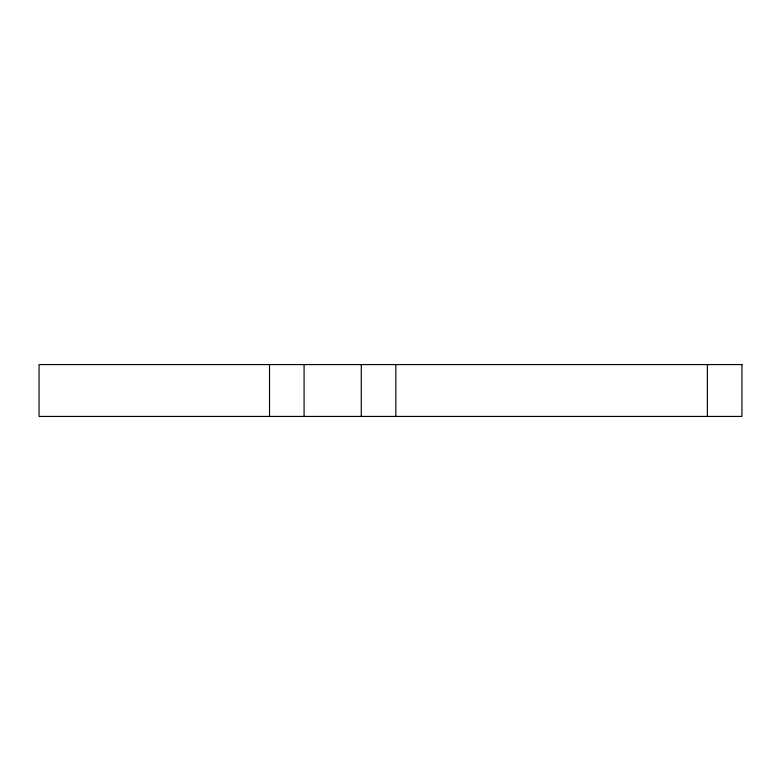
<?xml version="1.0" encoding="UTF-8"?>
<svg xmlns="http://www.w3.org/2000/svg" width="781" height="781" viewBox="0 0 781 781"><rect width="100%" height="100%" fill="white"/><g stroke="black" fill="none" stroke-linecap="round" stroke-linejoin="round"><path stroke-width="1.17" d="M707.381 364.571L707.381 416.429M395.85 364.571L395.85 416.429M361.281 364.571L361.281 416.429M304.082 364.571L304.082 416.429M269.513 364.571L269.513 416.429M741.95 364.571L39.05 364.571L39.05 416.429L741.95 416.429L741.95 364.571"/></g></svg>
